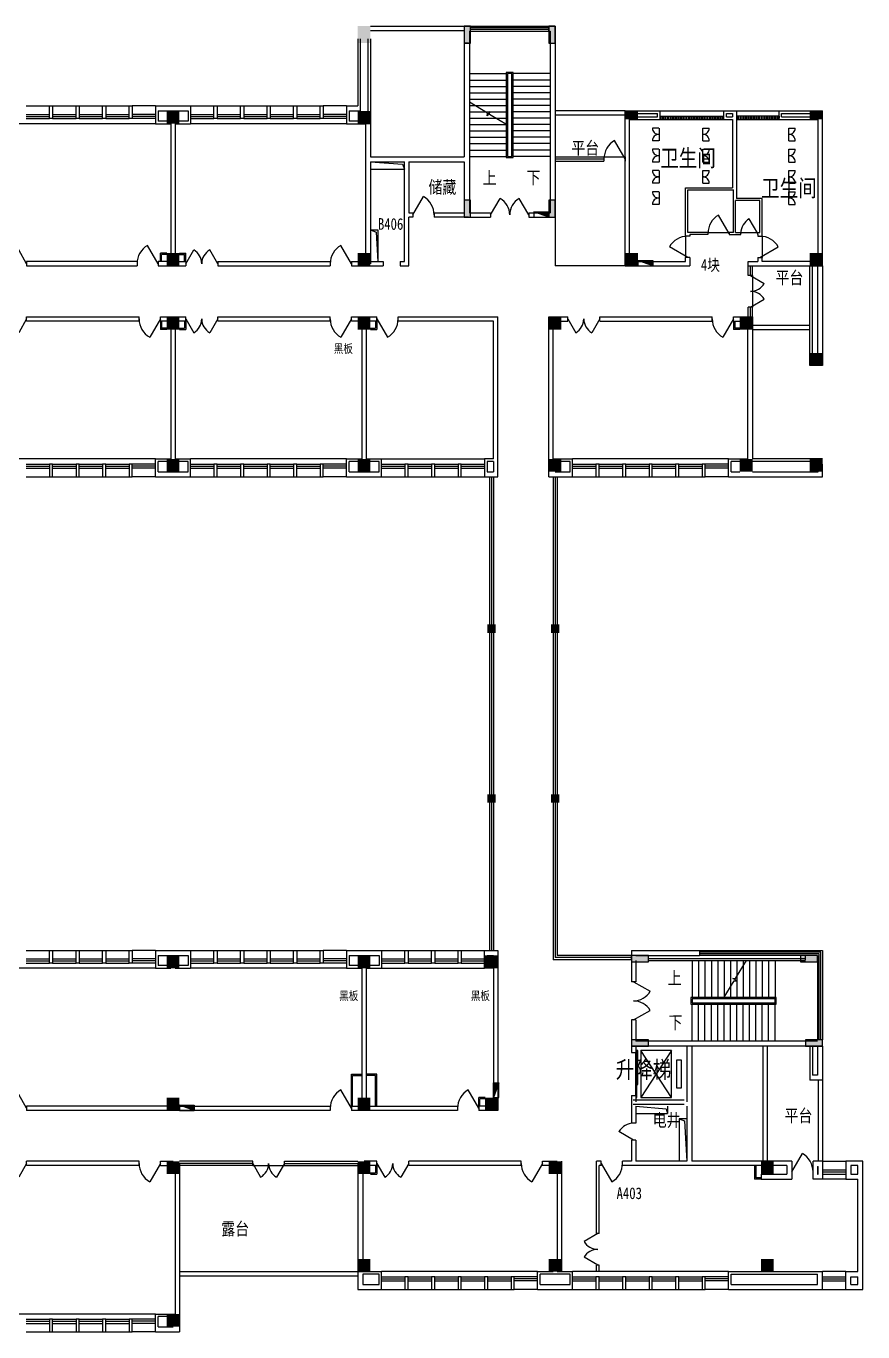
# Model space of a CAD drawing. Header units: millimetres. Extents: x -256770 to -120364, y -28508 to 286799.
# Drawn here: x -159789 to -120364, y 98736 to 160276 of the extents above; entities that cross this region are included whole.
import ezdxf

# ---------------------------------------------------------------- set-up
doc = ezdxf.new("R2010")
doc.units = ezdxf.units.MM
doc.linetypes.add('DASH', pattern=[0.35, 0.25, -0.1])
for name, color, linetype in [('-XF', 9, '-X'), ('-XFZ', 9, 'Continuous'), ('COLUMN', 7, 'Continuous'), ('JMD', 7, 'Continuous'), ('PUB_TEXT', 7, 'Continuous'), ('STAIR', 36, 'Continuous'), ('TEXT', 7, 'Continuous'), ('WALL', 7, 'Continuous'), ('WINDOW', 16, 'Continuous'), ('室内定位网格', 2, 'Continuous')]:
    doc.layers.add(name, color=color, linetype=linetype)
doc.styles.add('H1', font='')
doc.styles.get("Standard").update_dxf_attribs({"font": 'arial.ttf'})
doc.styles.add('宋体1', font='', dxfattribs={"width": 0.8})
doc.styles.get('H1').set_extended_font_data('SimSun')
doc.styles.get('宋体1').set_extended_font_data('SimSun')
doc.linetypes.add('-X', pattern='A,2.15,-0.125,["X",Standard,S=0.1,R=0,X=-0.1,Y=-0.05],-0.1', length=2.375)

# ---------------------------------------------------------------- blocks, each defined once
blk = doc.blocks.new('_FZH')
blk.add_solid([(-0.5, -0.5), (0.5, -0.5), (-0.5, 0.5), (0.5, 0.5)])
blk = doc.blocks.new('XHS')
at = {"layer": '-XFZ'}
for p, q in [((0, 0), (0, 250)), ((700, 250), (0, 250)), ((0, 250), (700, 0)), ((700, 0), (0, 0)), ((700, 0), (700, 250))]:
    blk.add_line(p, q, dxfattribs=at)
blk.add_solid([(700, 0), (0, 250), (0, 0)], dxfattribs=at)
blk = doc.blocks.new('M_S1HWL')
blk.add_solid([(0.5, 0.5), (0.5, -0.5), (-0.5, 0.5), (-0.5, -0.5)])

msp = doc.modelspace()

# ---------------------------------------------------------------- hatches: boundary and pattern name
at = {"layer": 'COLUMN'}
for points in [[(-139144, 159476), (-138844, 159476), (-138844, 160276), (-139144, 160276)], [(-135164, 159476), (-134864, 159476), (-134864, 160276), (-135164, 160276)], [(-139144, 151276), (-138844, 151276), (-138844, 152076), (-139144, 152076)], [(-135164, 151276), (-134864, 151276), (-134864, 152076), (-135164, 152076)], [(-131264, 116476), (-131264, 116176), (-130464, 116176), (-130464, 116476)], [(-123304, 116476), (-123304, 116176), (-122504, 116176), (-122504, 116476)], [(-131264, 112496), (-131264, 112196), (-130464, 112196), (-130464, 112496)], [(-123064, 112496), (-123064, 112196), (-122264, 112196), (-122264, 112496)]]:
    msp.add_hatch(color=256, dxfattribs=at).paths.add_polyline_path(points)

# ---------------------------------------------------------------- linework, layer by layer
for p, q in [((-138844, 160276), (-135164, 160276)), ((-135164, 160196), (-138844, 160196)), ((-135164, 160116), (-138844, 160116)), ((-138844, 160036), (-135164, 160036)), ((-129979, 155471), (-130278, 155470)), ((-127899, 155471), (-127600, 155470)), ((-123849, 155471), (-123550, 155470)), ((-131564, 154016), (-132064, 154882)), ((-129979, 154871), (-130278, 154871)), ((-129979, 154471), (-130278, 154470)), ((-127899, 154871), (-127600, 154871)), ((-127899, 154471), (-127600, 154470)), ((-123849, 154871), (-123550, 154871)), ((-123849, 154471), (-123550, 154470)), ((-129979, 153871), (-130278, 153871)), ((-127899, 153871), (-127600, 153871)), ((-123849, 153871), (-123550, 153871)), ((-129979, 153471), (-130278, 153470)), ((-127899, 153471), (-127600, 153470)), ((-123849, 153471), (-123550, 153470)), ((-129979, 152871), (-130278, 152871)), ((-127899, 152871), (-127600, 152871)), ((-123849, 152871), (-123550, 152871)), ((-141564, 151376), (-141064, 152242)), ((-137904, 151376), (-137454, 152155)), ((-136104, 151376), (-136554, 152155)), ((-129979, 152471), (-130278, 152470)), ((-123849, 152471), (-123550, 152470)), ((-129979, 151871), (-130278, 151871)), ((-123849, 151871), (-123550, 151871)), ((-126664, 150506), (-127164, 151372)), ((-125314, 150506), (-125714, 151198)), ((-159764, 149076), (-160139, 149725)), ((-153564, 149076), (-154064, 149942)), ((-152264, 149076), (-151889, 149725)), ((-150764, 149076), (-151139, 149725)), ((-144464, 149076), (-144964, 149942)), ((-128614, 149376), (-129480, 149876)), ((-125214, 149376), (-124348, 149876)), ((-125664, 148526), (-125015, 148151)), ((-125664, 147026), (-125015, 147401)), ((-159764, 146476), (-160139, 145826)), ((-153464, 146476), (-153964, 145610)), ((-152264, 146476), (-151889, 145826)), ((-150764, 146476), (-151139, 145826)), ((-144464, 146476), (-144964, 145610)), ((-143264, 146476), (-142764, 145610)), ((-134264, 146476), (-133889, 145826)), ((-132764, 146476), (-133139, 145826)), ((-126464, 146476), (-126964, 145610)), ((-131164, 115236), (-130385, 114786)), ((-131164, 113436), (-130385, 113886)), ((-130973, 111992), (-131007, 111992)), ((-131007, 111992), (-131007, 110399)), ((-130973, 110399), (-130973, 111992)), ((-131009, 111373), (-131044, 111373)), ((-131044, 111373), (-131044, 109779)), ((-131009, 109779), (-131009, 111373)), ((-131007, 110399), (-130973, 110399)), ((-159764, 109276), (-160139, 109925)), ((-144464, 109276), (-144964, 110142)), ((-138464, 109276), (-138964, 110142)), ((-131044, 109779), (-131009, 109779)), ((-131164, 107776), (-131857, 108176)), ((-123714, 106276), (-123214, 107142)), ((-159764, 106676), (-160139, 106026)), ((-153464, 106676), (-153964, 105810)), ((-149114, 106676), (-148739, 106026)), ((-147614, 106676), (-147989, 106026)), ((-143264, 106676), (-142889, 106026)), ((-141764, 106676), (-142139, 106026)), ((-135464, 106676), (-135964, 105810)), ((-132689, 106676), (-132189, 105810)), ((-132849, 103376), (-133499, 103001)), ((-132849, 101876), (-133499, 102251))]:
    msp.add_line(p, q)
at = {"linetype": 'DASH'}
for p, q in [((-129914, 155876), (-129914, 156026)), ((-129914, 155981), (-126914, 155981)), ((-129914, 155921), (-126914, 155921)), ((-126914, 155876), (-126914, 156026)), ((-126314, 156026), (-126314, 155876)), ((-124314, 155981), (-126314, 155981)), ((-124314, 155921), (-126314, 155921)), ((-124314, 156026), (-124314, 155876))]:
    msp.add_line(p, q, dxfattribs=at)
for centre, radius, start, end in [((-129979, 155469), 299, 179.88501, 270.07634), ((-129979, 154872), 299, 89.92366, 180.11499), ((-127899, 155469), 299, 269.92366, 0.11499), ((-127899, 154872), 299, 359.88501, 90.07634), ((-123849, 155469), 299, 269.92366, 0.11499), ((-123849, 154872), 299, 359.88501, 90.07634), ((-131564, 154016), 1000, 120, 180), ((-129979, 154469), 299, 179.88501, 270.07634), ((-127899, 154469), 299, 269.92366, 0.11499), ((-123849, 154469), 299, 269.92366, 0.11499), ((-129979, 153872), 299, 89.92366, 180.11499), ((-127899, 153872), 299, 359.88501, 90.07634), ((-123849, 153872), 299, 359.88501, 90.07634), ((-129979, 153469), 299, 179.88501, 270.07634), ((-127899, 153469), 299, 269.92366, 0.11499), ((-123849, 153469), 299, 269.92366, 0.11499), ((-129979, 152872), 299, 89.92366, 180.11499), ((-127899, 152872), 299, 359.88501, 90.07634), ((-123849, 152872), 299, 359.88501, 90.07634), ((-141564, 151376), 1000, 0, 60), ((-137904, 151376), 900, 0, 60), ((-136104, 151376), 900, 120, 180), ((-129979, 152469), 299, 179.88501, 270.07634), ((-129979, 151872), 299, 89.92366, 180.11499), ((-123849, 152469), 299, 269.92366, 0.11499), ((-123849, 151872), 299, 359.88501, 90.07634), ((-126664, 150506), 1000, 120, 180), ((-125314, 150506), 800, 120, 180), ((-128614, 149376), 1000, 90, 150), ((-125214, 149376), 1000, 30, 90), ((-153564, 149076), 1000, 120, 180), ((-152264, 149076), 750, 0, 60), ((-150764, 149076), 750, 120, 180), ((-144464, 149076), 1000, 120, 180), ((-125664, 148526), 750, 270, 330), ((-125664, 147026), 750, 30, 90), ((-153464, 146476), 1000, 180, 240), ((-152264, 146476), 750, 300, 0), ((-150764, 146476), 750, 180, 240), ((-144464, 146476), 1000, 180, 240), ((-143264, 146476), 1000, 300, 0), ((-134264, 146476), 750, 300, 0), ((-132764, 146476), 750, 180, 240), ((-126464, 146476), 1000, 180, 240), ((-131164, 115236), 900, 270, 330), ((-131164, 113436), 900, 30, 90), ((-144464, 109276), 1000, 120, 180), ((-138464, 109276), 1000, 120, 180), ((-131164, 107776), 800, 90, 150), ((-123714, 106276), 1000, 0, 60), ((-153464, 106676), 1000, 180, 240), ((-149114, 106676), 750, 300, 0), ((-147614, 106676), 750, 180, 240), ((-143264, 106676), 750, 300, 0), ((-141764, 106676), 750, 180, 240), ((-135464, 106676), 1000, 180, 240), ((-132689, 106676), 1000, 300, 0), ((-132849, 103376), 750, 210, 270), ((-132849, 101876), 750, 90, 150)]:
    msp.add_arc(centre, radius, start, end)
at = {"layer": 'COLUMN'}
for points in [[(-139144, 159476), (-138844, 159476), (-138844, 160276), (-139144, 160276)], [(-135164, 159476), (-134864, 159476), (-134864, 160276), (-135164, 160276)], [(-139144, 151276), (-138844, 151276), (-138844, 152076), (-139144, 152076)], [(-135164, 151276), (-134864, 151276), (-134864, 152076), (-135164, 152076)], [(-131264, 116476), (-131264, 116176), (-130464, 116176), (-130464, 116476)], [(-123304, 116476), (-123304, 116176), (-122504, 116176), (-122504, 116476)], [(-131264, 112496), (-131264, 112196), (-130464, 112196), (-130464, 112496)], [(-123064, 112496), (-123064, 112196), (-122264, 112196), (-122264, 112496)]]:
    msp.add_lwpolyline(points, close=True, dxfattribs=at)
at = {"layer": 'JMD', "color": 1}
msp.add_line((-134864, 151276), (-134864, 148976), dxfattribs=at)
at = {"layer": 'STAIR'}
for p, q in [((-138904, 158036), (-137164, 158036)), ((-138904, 157736), (-137164, 157736)), ((-136844, 158096), (-137164, 158096)), ((-137164, 158096), (-137164, 154076)), ((-136904, 158036), (-137104, 158036)), ((-137104, 158036), (-137104, 154136)), ((-136904, 154136), (-136904, 158036)), ((-136844, 154076), (-136844, 158096)), ((-135104, 158036), (-136844, 158036)), ((-135104, 157736), (-136844, 157736)), ((-138904, 157436), (-137164, 157436)), ((-138904, 157136), (-137164, 157136)), ((-135104, 157436), (-136844, 157436)), ((-135104, 157136), (-136844, 157136)), ((-138904, 156836), (-137164, 156836)), ((-138055, 156177), (-138904, 156693)), ((-138904, 156536), (-137164, 156536)), ((-135104, 156836), (-136844, 156836)), ((-135104, 156536), (-136844, 156536)), ((-138904, 156236), (-137164, 156236)), ((-138904, 155936), (-137164, 155936)), ((-137942, 156249), (-138066, 156044)), ((-138066, 156044), (-138055, 156177)), ((-137953, 156115), (-137942, 156249)), ((-137104, 155600), (-137953, 156115)), ((-135104, 156236), (-136844, 156236)), ((-135104, 155936), (-136844, 155936)), ((-131564, 156276), (-134864, 156276)), ((-131564, 156076), (-134864, 156076)), ((-138904, 155636), (-137164, 155636)), ((-138904, 155336), (-137164, 155336)), ((-135104, 155636), (-136844, 155636)), ((-135104, 155336), (-136844, 155336)), ((-129964, 155471), (-129964, 154871)), ((-127914, 155471), (-127914, 154871)), ((-123864, 155471), (-123864, 154871)), ((-138904, 155036), (-137164, 155036)), ((-138904, 154736), (-137164, 154736)), ((-135104, 155036), (-136844, 155036)), ((-135104, 154736), (-136844, 154736)), ((-129964, 154471), (-129964, 153871)), ((-127914, 154471), (-127914, 153871)), ((-123864, 154471), (-123864, 153871)), ((-138904, 154436), (-137164, 154436)), ((-138904, 154136), (-137164, 154136)), ((-137164, 154076), (-136844, 154076)), ((-137104, 154136), (-136904, 154136)), ((-135104, 154436), (-136844, 154436)), ((-135104, 154136), (-136844, 154136)), ((-143564, 153526), (-141964, 153526)), ((-129964, 153471), (-129964, 152871)), ((-127914, 153471), (-127914, 152871)), ((-123864, 153471), (-123864, 152871)), ((-129964, 152471), (-129964, 151871)), ((-123864, 152471), (-123864, 151871)), ((-143564, 150676), (-143214, 150676)), ((-143214, 150676), (-143214, 149176)), ((-128714, 150376), (-128714, 149376)), ((-127664, 150556), (-126664, 150556)), ((-126114, 150556), (-125314, 150556)), ((-125114, 150376), (-125114, 149376)), ((-137964, 139036), (-137964, 116716)), ((-137864, 139036), (-137864, 116716)), ((-137764, 139036), (-137764, 116716)), ((-134964, 139036), (-134964, 116276)), ((-134864, 139036), (-134864, 116376)), ((-134764, 139036), (-134764, 116476)), ((-130464, 116336), (-123064, 116336)), ((-130464, 116236), (-123064, 116236)), ((-128404, 116236), (-128404, 114496)), ((-128104, 116236), (-128104, 114496)), ((-127804, 116236), (-127804, 114496)), ((-127504, 116236), (-127504, 114496)), ((-127204, 116236), (-127204, 114496)), ((-126904, 116236), (-126904, 114496)), ((-126604, 116236), (-126604, 114496)), ((-126362, 115387), (-125847, 116236)), ((-126304, 116236), (-126304, 114496)), ((-126004, 116236), (-126004, 114496)), ((-125704, 116236), (-125704, 114496)), ((-125404, 116236), (-125404, 114496)), ((-125104, 116236), (-125104, 114496)), ((-124804, 116236), (-124804, 114496)), ((-124504, 116236), (-124504, 114496)), ((-126940, 114436), (-126425, 115284)), ((-126291, 115273), (-126496, 115398)), ((-126496, 115398), (-126362, 115387)), ((-126425, 115284), (-126291, 115273)), ((-124444, 114496), (-128464, 114496)), ((-128464, 114496), (-128464, 114176)), ((-124444, 114176), (-124444, 114496)), ((-128464, 114176), (-124444, 114176)), ((-124504, 114436), (-128404, 114436)), ((-128404, 114436), (-128404, 114236)), ((-128404, 114236), (-124504, 114236)), ((-128404, 112436), (-128404, 114176)), ((-128104, 112436), (-128104, 114176)), ((-127804, 112436), (-127804, 114176)), ((-127504, 112436), (-127504, 114176)), ((-127204, 112436), (-127204, 114176)), ((-126904, 112436), (-126904, 114176)), ((-126604, 112436), (-126604, 114176)), ((-126304, 112436), (-126304, 114176)), ((-126004, 112436), (-126004, 114176)), ((-125704, 112436), (-125704, 114176)), ((-125404, 112436), (-125404, 114176)), ((-125104, 112436), (-125104, 114176)), ((-124804, 112436), (-124804, 114176)), ((-124504, 114236), (-124504, 114436)), ((-124504, 112436), (-124504, 114176)), ((-125064, 106776), (-125064, 112196)), ((-124864, 106776), (-124864, 112196)), ((-131064, 109876), (-131064, 111896)), ((-129384, 111996), (-130824, 111996)), ((-130824, 111996), (-130824, 109776)), ((-129384, 109776), (-130824, 111996)), ((-129384, 111996), (-130824, 109776)), ((-129384, 109776), (-129384, 111996)), ((-128904, 111541), (-129144, 111541)), ((-129144, 111541), (-129144, 110231)), ((-128904, 110231), (-128904, 111541)), ((-129144, 110231), (-128904, 110231)), ((-122464, 110596), (-122464, 106776)), ((-122264, 110596), (-122264, 106776)), ((-130824, 109776), (-129384, 109776)), ((-131064, 109026), (-129564, 109026)), ((-129564, 109376), (-129564, 109026)), ((-129014, 108776), (-129014, 106776)), ((-128664, 108776), (-129014, 108776))]:
    msp.add_line(p, q, dxfattribs=at)
at = {"layer": 'STAIR', "elevation": -1800}
for points in [[(-143564, 153876), (-142055, 153777), (-141964, 153526)], [(-143564, 150676), (-143302, 150565), (-143214, 149176)], [(-131064, 109376), (-129638, 109254), (-129564, 109026)], [(-129014, 108776), (-128762, 108675), (-128664, 106776)]]:
    msp.add_lwpolyline(points, dxfattribs=at)
at = {"layer": 'WALL'}
for p, q in [((-143564, 160276), (-139144, 160276)), ((-143564, 160076), (-139144, 160076)), ((-139144, 160276), (-139144, 154116)), ((-139144, 160276), (-138844, 160276)), ((-138904, 160036), (-138904, 151476)), ((-138904, 160036), (-138844, 160036)), ((-138844, 160036), (-138844, 160276)), ((-135164, 160276), (-134864, 160276)), ((-135164, 160036), (-135164, 160276)), ((-135164, 160036), (-135104, 160036)), ((-135104, 160036), (-135104, 151476)), ((-134864, 160276), (-134864, 151276)), ((-144164, 159676), (-144164, 156516)), ((-144044, 159676), (-144044, 156276)), ((-143684, 159676), (-143684, 156276)), ((-143564, 159676), (-143564, 156516)), ((-138944, 159476), (-139144, 159476)), ((-158689, 155916), (-158689, 156516)), ((-158689, 156516), (-158539, 156516)), ((-158539, 156516), (-158539, 155916)), ((-157439, 155916), (-157439, 156516)), ((-157439, 156516), (-157289, 156516)), ((-157289, 156516), (-157289, 155916)), ((-156189, 155916), (-156189, 156516)), ((-156189, 156516), (-156039, 156516)), ((-156039, 156516), (-156039, 155916)), ((-154939, 155916), (-154939, 156516)), ((-154939, 156516), (-154789, 156516)), ((-154789, 156516), (-154789, 155916)), ((-153689, 156516), (-153689, 155676)), ((-153689, 156516), (-152039, 156516)), ((-152039, 156516), (-152039, 155676)), ((-150939, 155916), (-150939, 156516)), ((-150939, 156516), (-150789, 156516)), ((-150789, 156516), (-150789, 155916)), ((-149689, 155916), (-149689, 156516)), ((-149689, 156516), (-149539, 156516)), ((-149539, 156516), (-149539, 155916)), ((-148439, 155916), (-148439, 156516)), ((-148439, 156516), (-148289, 156516)), ((-148289, 156516), (-148289, 155916)), ((-147189, 155916), (-147189, 156516)), ((-147189, 156516), (-147039, 156516)), ((-147039, 156516), (-147039, 155916)), ((-145939, 155916), (-145939, 156516)), ((-145939, 156516), (-145789, 156516)), ((-145789, 156516), (-145789, 155916)), ((-144689, 156516), (-144164, 156516)), ((-144689, 156516), (-144689, 155676)), ((-143564, 156516), (-143564, 154116)), ((-143564, 156516), (-143564, 155676)), ((-158539, 155916), (-158689, 155916)), ((-157289, 155916), (-157439, 155916)), ((-156039, 155916), (-156189, 155916)), ((-154789, 155916), (-154939, 155916)), ((-153569, 156276), (-153569, 155796)), ((-153569, 156276), (-152159, 156276)), ((-152159, 155796), (-153569, 155796)), ((-152159, 156276), (-152159, 155796)), ((-150789, 155916), (-150939, 155916)), ((-149539, 155916), (-149689, 155916)), ((-148289, 155916), (-148439, 155916)), ((-147039, 155916), (-147189, 155916)), ((-145789, 155916), (-145939, 155916)), ((-144569, 156276), (-144044, 156276)), ((-144569, 156276), (-144569, 155796)), ((-143864, 155796), (-144569, 155796)), ((-131564, 148976), (-131564, 156276)), ((-131564, 156276), (-122264, 156276)), ((-131364, 156156), (-130034, 156156)), ((-131364, 155996), (-131364, 156156)), ((-131364, 155996), (-130034, 155996)), ((-131364, 149176), (-131364, 155876)), ((-131364, 155876), (-126514, 155876)), ((-130034, 155996), (-130034, 156156)), ((-129914, 155876), (-129914, 156276)), ((-126914, 155876), (-126914, 156276)), ((-126794, 156156), (-126514, 156156)), ((-126794, 155996), (-126794, 156156)), ((-126794, 155996), (-126514, 155996)), ((-126514, 156156), (-126514, 155996)), ((-126514, 155876), (-126514, 152656)), ((-126314, 156276), (-126314, 152156)), ((-126314, 155876), (-122464, 155876)), ((-124314, 155876), (-124314, 156276)), ((-124194, 156156), (-122464, 156156)), ((-124194, 155996), (-124194, 156156)), ((-124194, 155996), (-122464, 155996)), ((-122464, 155996), (-122464, 156156)), ((-122464, 149176), (-122464, 155876)), ((-122264, 148976), (-122264, 156276)), ((-153689, 155676), (-152964, 155676)), ((-152964, 155676), (-152964, 149176)), ((-152764, 155676), (-152764, 149176)), ((-152764, 155676), (-152039, 155676)), ((-144689, 155676), (-143764, 155676)), ((-143804, 155676), (-143804, 149076)), ((-143564, 155676), (-143804, 155676)), ((-143564, 154116), (-141764, 154116)), ((-143564, 153876), (-141964, 153876)), ((-143564, 153876), (-143564, 149076)), ((-141964, 149176), (-141964, 153876)), ((-141764, 154116), (-139144, 154116)), ((-141764, 153876), (-141764, 151476)), ((-141764, 153876), (-139144, 153876)), ((-139144, 153876), (-139144, 151276)), ((-128714, 152656), (-126514, 152656)), ((-128714, 150376), (-128714, 152656)), ((-128614, 150556), (-128614, 152556)), ((-128614, 152556), (-126464, 152556)), ((-126464, 150556), (-126464, 152556)), ((-125214, 152056), (-126364, 152056)), ((-126364, 150556), (-126364, 152056)), ((-125114, 152156), (-126314, 152156)), ((-125214, 150556), (-125214, 152056)), ((-125114, 150376), (-125114, 152156)), ((-141764, 151476), (-141564, 151476)), ((-141564, 151476), (-141564, 151276)), ((-140564, 151476), (-139144, 151476)), ((-140564, 151476), (-140564, 151276)), ((-138904, 151476), (-137904, 151476)), ((-137904, 151476), (-137904, 151276)), ((-136104, 151476), (-135104, 151476)), ((-136104, 151476), (-136104, 151276)), ((-141764, 148976), (-141764, 151276)), ((-141564, 151276), (-141764, 151276)), ((-139144, 151276), (-140564, 151276)), ((-138944, 151276), (-139144, 151276)), ((-139144, 151276), (-137904, 151276)), ((-136104, 151276), (-134864, 151276)), ((-128514, 150376), (-128714, 150376)), ((-127664, 150556), (-128614, 150556)), ((-128514, 150456), (-128514, 150376)), ((-127664, 150456), (-128514, 150456)), ((-127664, 150556), (-127664, 150456)), ((-126464, 150556), (-126664, 150556)), ((-126664, 150556), (-126664, 150456)), ((-126664, 150456), (-126114, 150456)), ((-126364, 150556), (-126114, 150556)), ((-126114, 150456), (-126114, 150556)), ((-125314, 150556), (-125214, 150556)), ((-125314, 150456), (-125314, 150556)), ((-125314, 150456), (-125314, 150376)), ((-125314, 150376), (-125114, 150376)), ((-153464, 149176), (-153464, 149576)), ((-153164, 149576), (-153464, 149576)), ((-152564, 149576), (-152264, 149576)), ((-152264, 149176), (-152264, 149576)), ((-154564, 149176), (-159764, 149176)), ((-159764, 149176), (-159764, 148976)), ((-159764, 148976), (-154564, 148976)), ((-154564, 149176), (-154564, 148976)), ((-152964, 149176), (-153564, 149176)), ((-153564, 149176), (-153564, 148976)), ((-153564, 148976), (-152264, 148976)), ((-153164, 149516), (-153404, 149516)), ((-153404, 149176), (-153404, 149516)), ((-152764, 149176), (-152264, 149176)), ((-152564, 149516), (-152324, 149516)), ((-152324, 149176), (-152324, 149516)), ((-152264, 149176), (-152264, 148976)), ((-150764, 149176), (-145464, 149176)), ((-150764, 149176), (-150764, 148976)), ((-150764, 148976), (-145464, 148976)), ((-145464, 149176), (-145464, 148976)), ((-144464, 149176), (-143804, 149176)), ((-144464, 149176), (-144464, 148976)), ((-144464, 148976), (-142964, 148976)), ((-143564, 149176), (-142964, 149176)), ((-142964, 149176), (-142964, 148976)), ((-142164, 149176), (-141964, 149176)), ((-142164, 149176), (-142164, 148976)), ((-142164, 148976), (-141764, 148976)), ((-131564, 148976), (-128514, 148976)), ((-131364, 149176), (-128714, 149176)), ((-128714, 149176), (-128714, 149376)), ((-128514, 149376), (-128714, 149376)), ((-128514, 149376), (-128514, 148976)), ((-125764, 148976), (-125764, 149176)), ((-125764, 149176), (-125314, 149176)), ((-125764, 148976), (-125314, 148976)), ((-125314, 149376), (-125314, 149176)), ((-125314, 149376), (-125114, 149376)), ((-125314, 148976), (-122264, 148976)), ((-125114, 149176), (-125114, 149376)), ((-122464, 149176), (-125114, 149176)), ((-122864, 144276), (-122864, 148976)), ((-122744, 144476), (-122744, 148976)), ((-122504, 148976), (-122504, 144476)), ((-122464, 148976), (-122264, 148976)), ((-122264, 148976), (-122264, 144276)), ((-159764, 146576), (-154464, 146576)), ((-159764, 146376), (-159764, 146576)), ((-154464, 146376), (-154464, 146576)), ((-153464, 146576), (-152264, 146576)), ((-153464, 146376), (-153464, 146576)), ((-152264, 146376), (-152264, 146576)), ((-150764, 146576), (-145464, 146576)), ((-150764, 146376), (-150764, 146576)), ((-145464, 146376), (-145464, 146576)), ((-144464, 146576), (-143264, 146576)), ((-144464, 146376), (-144464, 146576)), ((-143264, 146376), (-143264, 146576)), ((-142264, 146576), (-137564, 146576)), ((-142264, 146376), (-142264, 146576)), ((-137564, 139036), (-137564, 146576)), ((-135164, 139036), (-135164, 146576)), ((-135164, 146576), (-134264, 146576)), ((-134264, 146376), (-134264, 146576)), ((-132764, 146576), (-127464, 146576)), ((-132764, 146376), (-132764, 146576)), ((-127464, 146376), (-127464, 146576)), ((-126464, 146576), (-125564, 146576)), ((-126464, 146376), (-126464, 146576)), ((-125564, 146576), (-125564, 139876)), ((-154464, 146376), (-159764, 146376)), ((-152264, 146376), (-153464, 146376)), ((-153464, 146376), (-153464, 145976)), ((-153164, 145976), (-153464, 145976)), ((-153404, 146376), (-153404, 146036)), ((-153164, 146036), (-153404, 146036)), ((-152964, 145976), (-152964, 139876)), ((-152764, 145976), (-152764, 139876)), ((-152564, 146036), (-152324, 146036)), ((-152564, 145976), (-152264, 145976)), ((-152324, 146376), (-152324, 146036)), ((-152264, 146376), (-152264, 145976)), ((-145464, 146376), (-150764, 146376)), ((-143264, 146376), (-144464, 146376)), ((-143964, 145976), (-143964, 139876)), ((-143764, 145976), (-143764, 139876)), ((-143564, 146036), (-143324, 146036)), ((-143564, 145976), (-143264, 145976)), ((-143324, 146376), (-143324, 146036)), ((-143264, 146376), (-143264, 145976)), ((-137764, 146376), (-142264, 146376)), ((-137764, 139876), (-137764, 146376)), ((-134964, 139376), (-134964, 146376)), ((-134964, 146376), (-134264, 146376)), ((-132764, 146376), (-127464, 146376)), ((-126464, 146376), (-125804, 146376)), ((-126464, 146376), (-126464, 145976)), ((-126164, 145976), (-126464, 145976)), ((-126404, 146376), (-126404, 146036)), ((-126164, 146036), (-126404, 146036)), ((-125804, 146376), (-125804, 139876)), ((-122264, 144276), (-122864, 144276)), ((-122504, 144476), (-122664, 144476)), ((-153689, 139036), (-153689, 139876)), ((-153689, 139876), (-152964, 139876)), ((-153569, 139276), (-153569, 139756)), ((-152159, 139756), (-153569, 139756)), ((-152764, 139876), (-152039, 139876)), ((-152159, 139276), (-152159, 139756)), ((-152039, 139036), (-152039, 139876)), ((-144689, 139036), (-144689, 139876)), ((-144689, 139876), (-143964, 139876)), ((-144569, 139276), (-144569, 139756)), ((-143159, 139756), (-144569, 139756)), ((-143764, 139876), (-143039, 139876)), ((-143159, 139276), (-143159, 139756)), ((-143039, 139036), (-143039, 139876)), ((-137764, 139876), (-138189, 139876)), ((-138189, 139876), (-138189, 139036)), ((-137764, 139756), (-138069, 139756)), ((-138069, 139756), (-138069, 139276)), ((-137764, 139756), (-137764, 139276)), ((-134924, 139876), (-134039, 139876)), ((-134159, 139756), (-134864, 139756)), ((-134159, 139276), (-134159, 139756)), ((-134039, 139036), (-134039, 139876)), ((-126689, 139876), (-125804, 139876)), ((-126689, 139036), (-126689, 139876)), ((-122464, 139756), (-126569, 139756)), ((-126569, 139276), (-126569, 139756)), ((-122264, 139876), (-125564, 139876)), ((-158689, 139636), (-158689, 139036)), ((-158539, 139636), (-158689, 139636)), ((-158539, 139036), (-158539, 139636)), ((-157439, 139636), (-157439, 139036)), ((-157289, 139636), (-157439, 139636)), ((-157289, 139036), (-157289, 139636)), ((-156189, 139636), (-156189, 139036)), ((-156039, 139636), (-156189, 139636)), ((-156039, 139036), (-156039, 139636)), ((-154939, 139636), (-154939, 139036)), ((-154789, 139636), (-154939, 139636)), ((-154789, 139036), (-154789, 139636)), ((-153569, 139276), (-152159, 139276)), ((-150939, 139636), (-150939, 139036)), ((-150789, 139636), (-150939, 139636)), ((-150789, 139036), (-150789, 139636)), ((-149689, 139636), (-149689, 139036)), ((-149539, 139636), (-149689, 139636)), ((-149539, 139036), (-149539, 139636)), ((-148439, 139636), (-148439, 139036)), ((-148289, 139636), (-148439, 139636)), ((-148289, 139036), (-148289, 139636)), ((-147189, 139636), (-147189, 139036)), ((-147039, 139636), (-147189, 139636)), ((-147039, 139036), (-147039, 139636)), ((-145939, 139636), (-145939, 139036)), ((-145789, 139636), (-145939, 139636)), ((-145789, 139036), (-145789, 139636)), ((-144569, 139276), (-143159, 139276)), ((-141939, 139636), (-141939, 139036)), ((-141789, 139636), (-141939, 139636)), ((-141789, 139036), (-141789, 139636)), ((-140689, 139636), (-140689, 139036)), ((-140539, 139636), (-140689, 139636)), ((-140539, 139036), (-140539, 139636)), ((-139439, 139636), (-139439, 139036)), ((-139289, 139636), (-139439, 139636)), ((-139289, 139036), (-139289, 139636)), ((-138069, 139276), (-137764, 139276)), ((-134864, 139276), (-134159, 139276)), ((-132939, 139636), (-132939, 139036)), ((-132789, 139636), (-132939, 139636)), ((-132789, 139036), (-132789, 139636)), ((-131689, 139636), (-131689, 139036)), ((-131539, 139636), (-131689, 139636)), ((-131539, 139036), (-131539, 139636)), ((-130439, 139636), (-130439, 139036)), ((-130289, 139636), (-130439, 139636)), ((-130289, 139036), (-130289, 139636)), ((-129189, 139636), (-129189, 139036)), ((-129039, 139636), (-129189, 139636)), ((-129039, 139036), (-129039, 139636)), ((-127939, 139636), (-127939, 139036)), ((-127789, 139636), (-127939, 139636)), ((-127789, 139036), (-127789, 139636)), ((-126569, 139276), (-126164, 139276)), ((-125564, 139276), (-122464, 139276)), ((-122464, 139276), (-122464, 139436)), ((-122264, 139036), (-122264, 139636)), ((-158689, 139036), (-158539, 139036)), ((-157439, 139036), (-157289, 139036)), ((-156189, 139036), (-156039, 139036)), ((-154939, 139036), (-154789, 139036)), ((-153689, 139036), (-152039, 139036)), ((-150939, 139036), (-150789, 139036)), ((-149689, 139036), (-149539, 139036)), ((-148439, 139036), (-148289, 139036)), ((-147189, 139036), (-147039, 139036)), ((-145939, 139036), (-145789, 139036)), ((-144689, 139036), (-143039, 139036)), ((-141939, 139036), (-141789, 139036)), ((-140689, 139036), (-140539, 139036)), ((-139439, 139036), (-139289, 139036)), ((-138189, 139036), (-137564, 139036)), ((-135164, 139036), (-134039, 139036)), ((-132939, 139036), (-132789, 139036)), ((-131689, 139036), (-131539, 139036)), ((-130439, 139036), (-130289, 139036)), ((-129189, 139036), (-129039, 139036)), ((-127939, 139036), (-127789, 139036)), ((-126689, 139036), (-125564, 139036)), ((-125564, 139036), (-122264, 139036)), ((-158689, 116116), (-158689, 116716)), ((-158689, 116716), (-158539, 116716)), ((-158539, 116716), (-158539, 116116)), ((-157439, 116116), (-157439, 116716)), ((-157439, 116716), (-157289, 116716)), ((-157289, 116716), (-157289, 116116)), ((-156189, 116116), (-156189, 116716)), ((-156189, 116716), (-156039, 116716)), ((-156039, 116716), (-156039, 116116)), ((-154939, 116116), (-154939, 116716)), ((-154939, 116716), (-154789, 116716)), ((-154789, 116716), (-154789, 116116)), ((-153689, 116716), (-153689, 115876)), ((-153689, 116716), (-152039, 116716)), ((-153569, 116476), (-153569, 115996)), ((-153569, 116476), (-152159, 116476)), ((-152159, 116476), (-152159, 115996)), ((-152039, 116716), (-152039, 115876)), ((-150939, 116116), (-150939, 116716)), ((-150939, 116716), (-150789, 116716)), ((-150789, 116716), (-150789, 116116)), ((-149689, 116116), (-149689, 116716)), ((-149689, 116716), (-149539, 116716)), ((-149539, 116716), (-149539, 116116)), ((-148439, 116116), (-148439, 116716)), ((-148439, 116716), (-148289, 116716)), ((-148289, 116716), (-148289, 116116)), ((-147189, 116116), (-147189, 116716)), ((-147189, 116716), (-147039, 116716)), ((-147039, 116716), (-147039, 116116)), ((-145939, 116116), (-145939, 116716)), ((-145939, 116716), (-145789, 116716)), ((-145789, 116716), (-145789, 116116)), ((-144689, 116716), (-144689, 115876)), ((-144689, 116716), (-143039, 116716)), ((-144569, 116476), (-144569, 115996)), ((-144569, 116476), (-143159, 116476)), ((-143159, 116476), (-143159, 115996)), ((-143039, 116716), (-143039, 115876)), ((-141939, 116116), (-141939, 116716)), ((-141939, 116716), (-141789, 116716)), ((-141789, 116716), (-141789, 116116)), ((-140689, 116116), (-140689, 116716)), ((-140689, 116716), (-140539, 116716)), ((-140539, 116716), (-140539, 116116)), ((-139439, 116116), (-139439, 116716)), ((-139439, 116716), (-139289, 116716)), ((-139289, 116716), (-139289, 116116)), ((-138189, 116716), (-137564, 116716)), ((-138189, 115876), (-138189, 116716)), ((-138069, 116476), (-137764, 116476)), ((-138069, 115996), (-138069, 116476)), ((-137764, 115996), (-137764, 116476)), ((-137564, 116716), (-137564, 109176)), ((-131264, 116716), (-131264, 115236)), ((-131264, 116716), (-128064, 116716)), ((-131264, 116276), (-131264, 116476)), ((-131064, 116476), (-128064, 116476)), ((-128064, 116716), (-128064, 116476)), ((-123064, 116276), (-123064, 116476)), ((-158539, 116116), (-158689, 116116)), ((-157289, 116116), (-157439, 116116)), ((-156039, 116116), (-156189, 116116)), ((-154789, 116116), (-154939, 116116)), ((-153689, 115876), (-152964, 115876)), ((-152159, 115996), (-153569, 115996)), ((-152764, 115876), (-152039, 115876)), ((-150789, 116116), (-150939, 116116)), ((-149539, 116116), (-149689, 116116)), ((-148289, 116116), (-148439, 116116)), ((-147039, 116116), (-147189, 116116)), ((-145789, 116116), (-145939, 116116)), ((-144689, 115876), (-143964, 115876)), ((-143159, 115996), (-144569, 115996)), ((-143964, 115876), (-143964, 109376)), ((-143764, 115876), (-143764, 109376)), ((-143764, 115876), (-143039, 115876)), ((-141789, 116116), (-141939, 116116)), ((-140539, 116116), (-140689, 116116)), ((-139289, 116116), (-139439, 116116)), ((-137764, 115876), (-138189, 115876)), ((-137764, 115996), (-138069, 115996)), ((-137764, 115876), (-137764, 109276)), ((-131064, 116236), (-131064, 115236)), ((-131064, 115236), (-131264, 115236)), ((-131264, 113436), (-131264, 112196)), ((-131064, 113436), (-131264, 113436)), ((-131064, 113436), (-131064, 112436)), ((-131264, 112196), (-131264, 111896)), ((-122264, 112196), (-131264, 112196)), ((-122504, 112436), (-131064, 112436)), ((-131064, 112196), (-131064, 111896)), ((-128664, 112196), (-128664, 109576)), ((-128424, 112196), (-128424, 106776)), ((-122864, 112196), (-122864, 110596)), ((-122744, 112196), (-122744, 110836)), ((-122504, 112196), (-122504, 110836)), ((-122264, 112196), (-122264, 110596)), ((-131264, 111896), (-131064, 111896)), ((-144464, 109376), (-144464, 110876)), ((-144464, 110876), (-143964, 110876)), ((-144404, 110816), (-143964, 110816)), ((-144404, 109376), (-144404, 110816)), ((-143264, 110876), (-143764, 110876)), ((-143324, 110816), (-143764, 110816)), ((-143324, 109376), (-143324, 110816)), ((-143264, 109376), (-143264, 110876)), ((-122504, 110836), (-122744, 110836)), ((-122264, 110596), (-122864, 110596)), ((-138464, 109376), (-138464, 109776)), ((-138164, 109776), (-138464, 109776)), ((-138164, 109716), (-138404, 109716)), ((-138404, 109376), (-138404, 109716)), ((-131264, 109876), (-131264, 108576)), ((-131264, 109876), (-131064, 109876)), ((-131192, 109675), (-128792, 109675)), ((-131064, 109876), (-131064, 109576)), ((-152964, 109376), (-159764, 109376)), ((-159764, 109376), (-159764, 109176)), ((-145464, 109176), (-159764, 109176)), ((-152764, 109376), (-145464, 109376)), ((-145464, 109376), (-145464, 109176)), ((-144464, 109376), (-144464, 109176)), ((-144464, 109376), (-139464, 109376)), ((-139464, 109176), (-144464, 109176)), ((-139464, 109376), (-139464, 109176)), ((-137564, 109376), (-138464, 109376)), ((-138464, 109376), (-138464, 109176)), ((-137564, 109176), (-138464, 109176)), ((-131192, 109475), (-128792, 109475)), ((-131064, 109376), (-131064, 108576)), ((-128664, 109376), (-128664, 106776)), ((-131064, 108576), (-131264, 108576)), ((-131264, 107776), (-131264, 106776)), ((-131064, 107776), (-131264, 107776)), ((-131064, 107776), (-131064, 106776)), ((-159764, 106576), (-159764, 106776)), ((-154464, 106776), (-159764, 106776)), ((-154464, 106576), (-159764, 106576)), ((-154464, 106576), (-154464, 106776)), ((-153464, 106576), (-153464, 106776)), ((-153464, 106776), (-152864, 106776)), ((-153464, 106576), (-152564, 106576)), ((-152764, 106676), (-152764, 99576)), ((-152564, 106676), (-152564, 98736)), ((-144164, 106676), (-144164, 100736)), ((-143924, 106576), (-143924, 101576)), ((-143264, 106776), (-143864, 106776)), ((-143264, 106576), (-143814, 106576)), ((-143324, 106576), (-143324, 106236)), ((-143264, 106576), (-143264, 106776)), ((-143264, 106576), (-143264, 106176)), ((-141764, 106576), (-141764, 106776)), ((-136464, 106776), (-141764, 106776)), ((-136464, 106576), (-141764, 106576)), ((-136464, 106576), (-136464, 106776)), ((-135464, 106576), (-135464, 106776)), ((-135464, 106776), (-134764, 106776)), ((-134764, 106576), (-135464, 106576)), ((-134764, 106576), (-134764, 101576)), ((-134564, 106776), (-134564, 101576)), ((-132689, 106776), (-132909, 106776)), ((-132909, 103376), (-132909, 106776)), ((-132689, 106576), (-132789, 106576)), ((-132789, 103376), (-132789, 106576)), ((-132689, 106576), (-132689, 106776)), ((-131264, 106776), (-131689, 106776)), ((-131689, 106576), (-131689, 106776)), ((-123954, 106576), (-131689, 106576)), ((-128664, 106776), (-131064, 106776)), ((-123714, 106776), (-128424, 106776)), ((-125464, 106576), (-125464, 105936)), ((-125404, 106576), (-125404, 105996)), ((-123954, 106576), (-123954, 106176)), ((-123714, 106776), (-123714, 105936)), ((-122264, 106776), (-122714, 106776)), ((-122714, 105936), (-122714, 106776)), ((-122504, 106536), (-122474, 106536)), ((-122504, 106536), (-122504, 106176)), ((-122474, 106176), (-122474, 106536)), ((-122264, 106776), (-122264, 105936)), ((-120364, 106776), (-121164, 106776)), ((-121164, 106776), (-121164, 105936)), ((-120604, 106576), (-120924, 106576)), ((-120924, 106576), (-120924, 106176)), ((-120604, 106176), (-120604, 106576)), ((-120364, 100736), (-120364, 106776)), ((-143564, 106236), (-143324, 106236)), ((-143564, 106176), (-143264, 106176)), ((-125164, 105936), (-125464, 105936)), ((-125164, 105996), (-125404, 105996)), ((-125164, 106176), (-125164, 105936)), ((-125164, 106176), (-123954, 106176)), ((-125164, 105936), (-123714, 105936)), ((-122264, 105936), (-122714, 105936)), ((-122504, 106176), (-122474, 106176)), ((-121164, 105936), (-120604, 105936)), ((-120924, 106176), (-120604, 106176)), ((-120604, 101576), (-120604, 105936)), ((-132789, 103376), (-132909, 103376)), ((-143964, 101576), (-143039, 101576)), ((-143039, 100736), (-143039, 101576)), ((-135689, 100736), (-135689, 101576)), ((-135689, 101576), (-134964, 101576)), ((-134764, 101576), (-134039, 101576)), ((-134039, 100736), (-134039, 101576)), ((-132909, 101576), (-132909, 101876)), ((-132789, 101876), (-132909, 101876)), ((-132789, 101576), (-132789, 101876)), ((-126689, 101576), (-122264, 101576)), ((-126689, 100736), (-126689, 101576)), ((-122264, 100736), (-122264, 101576)), ((-121164, 100736), (-121164, 101576)), ((-121164, 101576), (-120604, 101576)), ((-143924, 101456), (-143924, 100976)), ((-143159, 101456), (-143924, 101456)), ((-143924, 100976), (-143159, 100976)), ((-143159, 100976), (-143159, 101456)), ((-141939, 101336), (-141939, 100736)), ((-141789, 101336), (-141939, 101336)), ((-141789, 100736), (-141789, 101336)), ((-140689, 101336), (-140689, 100736)), ((-140539, 101336), (-140689, 101336)), ((-140539, 100736), (-140539, 101336)), ((-139439, 101336), (-139439, 100736)), ((-139289, 101336), (-139439, 101336)), ((-139289, 100736), (-139289, 101336)), ((-138189, 101336), (-138189, 100736)), ((-138039, 101336), (-138189, 101336)), ((-138039, 100736), (-138039, 101336)), ((-136939, 101336), (-136939, 100736)), ((-136789, 101336), (-136939, 101336)), ((-136789, 100736), (-136789, 101336)), ((-135569, 100976), (-135569, 101456)), ((-134159, 101456), (-135569, 101456)), ((-135569, 100976), (-134159, 100976)), ((-134159, 100976), (-134159, 101456)), ((-132939, 101336), (-132939, 100736)), ((-132789, 101336), (-132939, 101336)), ((-132789, 100736), (-132789, 101336)), ((-131689, 101336), (-131689, 100736)), ((-131539, 101336), (-131689, 101336)), ((-131539, 100736), (-131539, 101336)), ((-130439, 101336), (-130439, 100736)), ((-130289, 101336), (-130439, 101336)), ((-130289, 100736), (-130289, 101336)), ((-129189, 101336), (-129189, 100736)), ((-129039, 101336), (-129189, 101336)), ((-129039, 100736), (-129039, 101336)), ((-127939, 101336), (-127939, 100736)), ((-127789, 101336), (-127939, 101336)), ((-127789, 100736), (-127789, 101336)), ((-126569, 101456), (-122504, 101456)), ((-126569, 100976), (-126569, 101456)), ((-126569, 100976), (-122504, 100976)), ((-122504, 100976), (-122504, 101456)), ((-120924, 100976), (-120924, 101336)), ((-120924, 101336), (-120604, 101336)), ((-120924, 100976), (-120604, 100976)), ((-120604, 100976), (-120604, 101336)), ((-144164, 100736), (-143039, 100736)), ((-141939, 100736), (-141789, 100736)), ((-140689, 100736), (-140539, 100736)), ((-139439, 100736), (-139289, 100736)), ((-138189, 100736), (-138039, 100736)), ((-136939, 100736), (-136789, 100736)), ((-135689, 100736), (-134039, 100736)), ((-132939, 100736), (-132789, 100736)), ((-131689, 100736), (-131539, 100736)), ((-130439, 100736), (-130289, 100736)), ((-129189, 100736), (-129039, 100736)), ((-127939, 100736), (-127789, 100736)), ((-126689, 100736), (-122264, 100736)), ((-121164, 100736), (-120364, 100736)), ((-158689, 99336), (-158689, 98736)), ((-158539, 99336), (-158689, 99336)), ((-158539, 98736), (-158539, 99336)), ((-157439, 99336), (-157439, 98736)), ((-157289, 99336), (-157439, 99336)), ((-157289, 98736), (-157289, 99336)), ((-156189, 99336), (-156189, 98736)), ((-156039, 99336), (-156189, 99336)), ((-156039, 98736), (-156039, 99336)), ((-154939, 99336), (-154939, 98736)), ((-154789, 99336), (-154939, 99336)), ((-154789, 98736), (-154789, 99336)), ((-153689, 98736), (-153689, 99576)), ((-153689, 99576), (-152764, 99576)), ((-153569, 98976), (-153569, 99456)), ((-152864, 99456), (-153569, 99456)), ((-158689, 98736), (-158539, 98736)), ((-157439, 98736), (-157289, 98736)), ((-156189, 98736), (-156039, 98736)), ((-154939, 98736), (-154789, 98736)), ((-153689, 98736), (-152564, 98736)), ((-153569, 98976), (-152864, 98976))]:
    msp.add_line(p, q, dxfattribs=at)
at = {"layer": 'WINDOW'}
for p, q in [((-159789, 156516), (-158689, 156516)), ((-158539, 156516), (-157439, 156516)), ((-157289, 156516), (-156189, 156516)), ((-156039, 156516), (-154939, 156516)), ((-153689, 156516), (-154789, 156516)), ((-152039, 156516), (-150939, 156516)), ((-150789, 156516), (-149689, 156516)), ((-149539, 156516), (-148439, 156516)), ((-148289, 156516), (-147189, 156516)), ((-147039, 156516), (-145939, 156516)), ((-144689, 156516), (-145789, 156516)), ((-159789, 156116), (-158689, 156116)), ((-159789, 156016), (-158689, 156016)), ((-159789, 155916), (-158689, 155916)), ((-158539, 156116), (-157439, 156116)), ((-158539, 156016), (-157439, 156016)), ((-158539, 155916), (-157439, 155916)), ((-157289, 156116), (-156189, 156116)), ((-157289, 156016), (-156189, 156016)), ((-157289, 155916), (-156189, 155916)), ((-156039, 156116), (-154939, 156116)), ((-156039, 156016), (-154939, 156016)), ((-156039, 155916), (-154939, 155916)), ((-153689, 156116), (-154789, 156116)), ((-153689, 156016), (-154789, 156016)), ((-153689, 155916), (-154789, 155916)), ((-152039, 156116), (-150939, 156116)), ((-152039, 156016), (-150939, 156016)), ((-152039, 155916), (-150939, 155916)), ((-150789, 156116), (-149689, 156116)), ((-150789, 156016), (-149689, 156016)), ((-150789, 155916), (-149689, 155916)), ((-149539, 156116), (-148439, 156116)), ((-149539, 156016), (-148439, 156016)), ((-149539, 155916), (-148439, 155916)), ((-148289, 156116), (-147189, 156116)), ((-148289, 156016), (-147189, 156016)), ((-148289, 155916), (-147189, 155916)), ((-147039, 156116), (-145939, 156116)), ((-147039, 156016), (-145939, 156016)), ((-147039, 155916), (-145939, 155916)), ((-144689, 156116), (-145789, 156116)), ((-144689, 156016), (-145789, 156016)), ((-144689, 155916), (-145789, 155916)), ((-129914, 156026), (-126914, 156026)), ((-124314, 156026), (-126314, 156026)), ((-153689, 155676), (-161039, 155676)), ((-144689, 155676), (-152039, 155676)), ((-134864, 154116), (-131564, 154116)), ((-134864, 154016), (-132564, 154016)), ((-134864, 153916), (-132564, 153916)), ((-132564, 154116), (-132564, 153916)), ((-131564, 154116), (-131564, 153916)), ((-131564, 154016), (-131564, 154016)), ((-131564, 153916), (-131564, 153916)), ((-125764, 148526), (-125764, 148976)), ((-125664, 148526), (-125664, 148976)), ((-125564, 148526), (-125564, 148976)), ((-125564, 148526), (-125764, 148526)), ((-125564, 148526), (-125564, 147026)), ((-125764, 146576), (-125764, 147026)), ((-125564, 147026), (-125764, 147026)), ((-125664, 146576), (-125664, 147026)), ((-125564, 146576), (-125564, 147026)), ((-125564, 146176), (-122864, 146176)), ((-125564, 145976), (-122864, 145976)), ((-153689, 139876), (-161039, 139876)), ((-144689, 139876), (-152039, 139876)), ((-143039, 139876), (-138189, 139876)), ((-126689, 139876), (-134039, 139876)), ((-159789, 139636), (-158689, 139636)), ((-159789, 139536), (-158689, 139536)), ((-159789, 139436), (-158689, 139436)), ((-158539, 139636), (-157439, 139636)), ((-158539, 139536), (-157439, 139536)), ((-158539, 139436), (-157439, 139436)), ((-157289, 139636), (-156189, 139636)), ((-157289, 139536), (-156189, 139536)), ((-157289, 139436), (-156189, 139436)), ((-156039, 139636), (-154939, 139636)), ((-156039, 139536), (-154939, 139536)), ((-156039, 139436), (-154939, 139436)), ((-153689, 139636), (-154789, 139636)), ((-153689, 139536), (-154789, 139536)), ((-153689, 139436), (-154789, 139436)), ((-152039, 139636), (-150939, 139636)), ((-152039, 139536), (-150939, 139536)), ((-152039, 139436), (-150939, 139436)), ((-150789, 139636), (-149689, 139636)), ((-150789, 139536), (-149689, 139536)), ((-150789, 139436), (-149689, 139436)), ((-149539, 139636), (-148439, 139636)), ((-149539, 139536), (-148439, 139536)), ((-149539, 139436), (-148439, 139436)), ((-148289, 139636), (-147189, 139636)), ((-148289, 139536), (-147189, 139536)), ((-148289, 139436), (-147189, 139436)), ((-147039, 139636), (-145939, 139636)), ((-147039, 139536), (-145939, 139536)), ((-147039, 139436), (-145939, 139436)), ((-144689, 139636), (-145789, 139636)), ((-144689, 139536), (-145789, 139536)), ((-144689, 139436), (-145789, 139436)), ((-143039, 139636), (-141939, 139636)), ((-143039, 139536), (-141939, 139536)), ((-143039, 139436), (-141939, 139436)), ((-141789, 139636), (-140689, 139636)), ((-141789, 139536), (-140689, 139536)), ((-141789, 139436), (-140689, 139436)), ((-140539, 139636), (-139439, 139636)), ((-140539, 139536), (-139439, 139536)), ((-140539, 139436), (-139439, 139436)), ((-139289, 139636), (-138189, 139636)), ((-139289, 139536), (-138189, 139536)), ((-139289, 139436), (-138189, 139436)), ((-134039, 139636), (-132939, 139636)), ((-134039, 139536), (-132939, 139536)), ((-134039, 139436), (-132939, 139436)), ((-132789, 139636), (-131689, 139636)), ((-132789, 139536), (-131689, 139536)), ((-132789, 139436), (-131689, 139436)), ((-131539, 139636), (-130439, 139636)), ((-131539, 139536), (-130439, 139536)), ((-131539, 139436), (-130439, 139436)), ((-130289, 139636), (-129189, 139636)), ((-130289, 139536), (-129189, 139536)), ((-130289, 139436), (-129189, 139436)), ((-129039, 139636), (-127939, 139636)), ((-129039, 139536), (-127939, 139536)), ((-129039, 139436), (-127939, 139436)), ((-126689, 139636), (-127789, 139636)), ((-126689, 139536), (-127789, 139536)), ((-126689, 139436), (-127789, 139436)), ((-159789, 139036), (-158689, 139036)), ((-158539, 139036), (-157439, 139036)), ((-157289, 139036), (-156189, 139036)), ((-156039, 139036), (-154939, 139036)), ((-153689, 139036), (-154789, 139036)), ((-152039, 139036), (-150939, 139036)), ((-150789, 139036), (-149689, 139036)), ((-149539, 139036), (-148439, 139036)), ((-148289, 139036), (-147189, 139036)), ((-147039, 139036), (-145939, 139036)), ((-144689, 139036), (-145789, 139036)), ((-143039, 139036), (-141939, 139036)), ((-141789, 139036), (-140689, 139036)), ((-140539, 139036), (-139439, 139036)), ((-139289, 139036), (-138189, 139036)), ((-134039, 139036), (-132939, 139036)), ((-132789, 139036), (-131689, 139036)), ((-131539, 139036), (-130439, 139036)), ((-130289, 139036), (-129189, 139036)), ((-129039, 139036), (-127939, 139036)), ((-126689, 139036), (-127789, 139036)), ((-159789, 116716), (-158689, 116716)), ((-159789, 116316), (-158689, 116316)), ((-158539, 116716), (-157439, 116716)), ((-158539, 116316), (-157439, 116316)), ((-157289, 116716), (-156189, 116716)), ((-157289, 116316), (-156189, 116316)), ((-156039, 116716), (-154939, 116716)), ((-156039, 116316), (-154939, 116316)), ((-153689, 116716), (-154789, 116716)), ((-153689, 116316), (-154789, 116316)), ((-152039, 116716), (-150939, 116716)), ((-152039, 116316), (-150939, 116316)), ((-150789, 116716), (-149689, 116716)), ((-150789, 116316), (-149689, 116316)), ((-149539, 116716), (-148439, 116716)), ((-149539, 116316), (-148439, 116316)), ((-148289, 116716), (-147189, 116716)), ((-148289, 116316), (-147189, 116316)), ((-147039, 116716), (-145939, 116716)), ((-147039, 116316), (-145939, 116316)), ((-144689, 116716), (-145789, 116716)), ((-144689, 116316), (-145789, 116316)), ((-143039, 116716), (-141939, 116716)), ((-143039, 116316), (-141939, 116316)), ((-141789, 116716), (-140689, 116716)), ((-141789, 116316), (-140689, 116316)), ((-140539, 116716), (-139439, 116716)), ((-140539, 116316), (-139439, 116316)), ((-139289, 116716), (-138189, 116716)), ((-139289, 116316), (-138189, 116316)), ((-131264, 116376), (-134864, 116376)), ((-131264, 116476), (-134764, 116476)), ((-128064, 116716), (-122264, 116716)), ((-122344, 116636), (-128064, 116636)), ((-122424, 116556), (-128064, 116556)), ((-122504, 116475), (-128064, 116475)), ((-122504, 116475), (-122504, 112496)), ((-122424, 112496), (-122424, 116556)), ((-122344, 112496), (-122344, 116636)), ((-122264, 116716), (-122264, 112496)), ((-153689, 115876), (-161039, 115876)), ((-159789, 116216), (-158689, 116216)), ((-159789, 116116), (-158689, 116116)), ((-158539, 116216), (-157439, 116216)), ((-158539, 116116), (-157439, 116116)), ((-157289, 116216), (-156189, 116216)), ((-157289, 116116), (-156189, 116116)), ((-156039, 116216), (-154939, 116216)), ((-156039, 116116), (-154939, 116116)), ((-153689, 116216), (-154789, 116216)), ((-153689, 116116), (-154789, 116116)), ((-152039, 116216), (-150939, 116216)), ((-152039, 116116), (-150939, 116116)), ((-144689, 115876), (-152039, 115876)), ((-150789, 116216), (-149689, 116216)), ((-150789, 116116), (-149689, 116116)), ((-149539, 116216), (-148439, 116216)), ((-149539, 116116), (-148439, 116116)), ((-148289, 116216), (-147189, 116216)), ((-148289, 116116), (-147189, 116116)), ((-147039, 116216), (-145939, 116216)), ((-147039, 116116), (-145939, 116116)), ((-144689, 116216), (-145789, 116216)), ((-144689, 116116), (-145789, 116116)), ((-143039, 116216), (-141939, 116216)), ((-143039, 116116), (-141939, 116116)), ((-143039, 115876), (-138189, 115876)), ((-141789, 116216), (-140689, 116216)), ((-141789, 116116), (-140689, 116116)), ((-140539, 116216), (-139439, 116216)), ((-140539, 116116), (-139439, 116116)), ((-139289, 116216), (-138189, 116216)), ((-139289, 116116), (-138189, 116116)), ((-131264, 116276), (-134964, 116276)), ((-149114, 106776), (-152564, 106776)), ((-149114, 106676), (-152564, 106676)), ((-149114, 106576), (-152564, 106576)), ((-149114, 106576), (-149114, 106776)), ((-149114, 106576), (-147614, 106576)), ((-147614, 106576), (-147614, 106776)), ((-147614, 106776), (-144164, 106776)), ((-147614, 106676), (-144164, 106676)), ((-147614, 106576), (-144164, 106576)), ((-122264, 106776), (-121164, 106776)), ((-122264, 106376), (-121164, 106376)), ((-122264, 106276), (-121164, 106276)), ((-122264, 106176), (-121164, 106176)), ((-121164, 105936), (-122264, 105936)), ((-152564, 101576), (-143964, 101576)), ((-135689, 101576), (-143039, 101576)), ((-126689, 101576), (-134039, 101576)), ((-121164, 101576), (-122264, 101576)), ((-152564, 101376), (-144164, 101376)), ((-143039, 101336), (-141939, 101336)), ((-143039, 101236), (-141939, 101236)), ((-143039, 101136), (-141939, 101136)), ((-141789, 101336), (-140689, 101336)), ((-141789, 101236), (-140689, 101236)), ((-141789, 101136), (-140689, 101136)), ((-140539, 101336), (-139439, 101336)), ((-140539, 101236), (-139439, 101236)), ((-140539, 101136), (-139439, 101136)), ((-139289, 101336), (-138189, 101336)), ((-139289, 101236), (-138189, 101236)), ((-139289, 101136), (-138189, 101136)), ((-138039, 101336), (-136939, 101336)), ((-138039, 101236), (-136939, 101236)), ((-138039, 101136), (-136939, 101136)), ((-135689, 101336), (-136789, 101336)), ((-135689, 101236), (-136789, 101236)), ((-135689, 101136), (-136789, 101136)), ((-134039, 101336), (-132939, 101336)), ((-134039, 101236), (-132939, 101236)), ((-134039, 101136), (-132939, 101136)), ((-132789, 101336), (-131689, 101336)), ((-132789, 101236), (-131689, 101236)), ((-132789, 101136), (-131689, 101136)), ((-131539, 101336), (-130439, 101336)), ((-131539, 101236), (-130439, 101236)), ((-131539, 101136), (-130439, 101136)), ((-130289, 101336), (-129189, 101336)), ((-130289, 101236), (-129189, 101236)), ((-130289, 101136), (-129189, 101136)), ((-129039, 101336), (-127939, 101336)), ((-129039, 101236), (-127939, 101236)), ((-129039, 101136), (-127939, 101136)), ((-126689, 101336), (-127789, 101336)), ((-126689, 101236), (-127789, 101236)), ((-126689, 101136), (-127789, 101136)), ((-122264, 101336), (-121164, 101336)), ((-122264, 101236), (-121164, 101236)), ((-122264, 101136), (-121164, 101136)), ((-143039, 100736), (-141939, 100736)), ((-141789, 100736), (-140689, 100736)), ((-140539, 100736), (-139439, 100736)), ((-139289, 100736), (-138189, 100736)), ((-138039, 100736), (-136939, 100736)), ((-135689, 100736), (-136789, 100736)), ((-134039, 100736), (-132939, 100736)), ((-132789, 100736), (-131689, 100736)), ((-131539, 100736), (-130439, 100736)), ((-130289, 100736), (-129189, 100736)), ((-129039, 100736), (-127939, 100736)), ((-126689, 100736), (-127789, 100736)), ((-122264, 100736), (-121164, 100736)), ((-153689, 99576), (-161039, 99576)), ((-159789, 99336), (-158689, 99336)), ((-159789, 99236), (-158689, 99236)), ((-159789, 99136), (-158689, 99136)), ((-158539, 99336), (-157439, 99336)), ((-158539, 99236), (-157439, 99236)), ((-158539, 99136), (-157439, 99136)), ((-157289, 99336), (-156189, 99336)), ((-157289, 99236), (-156189, 99236)), ((-157289, 99136), (-156189, 99136)), ((-156039, 99336), (-154939, 99336)), ((-156039, 99236), (-154939, 99236)), ((-156039, 99136), (-154939, 99136)), ((-153689, 99336), (-154789, 99336)), ((-153689, 99236), (-154789, 99236)), ((-153689, 99136), (-154789, 99136)), ((-159789, 98736), (-158689, 98736)), ((-158539, 98736), (-157439, 98736)), ((-157289, 98736), (-156189, 98736)), ((-156039, 98736), (-154939, 98736)), ((-153689, 98736), (-154789, 98736))]:
    msp.add_line(p, q, dxfattribs=at)
at = {"layer": '室内定位网格', "color": 1}
msp.add_line((-131564, 148976), (-134864, 148976), dxfattribs=at)

# ---------------------------------------------------------------- block references
at = {"layer": '-XF'}
for p, rotation in [((-135164, 151526), 180), ((-130264, 149226), 180), ((-137764, 110476), 270), ((-151864, 109426), 180)]:
    msp.add_blockref('XHS', p, dxfattribs=dict(at, rotation=rotation))
at = {"layer": 'COLUMN', "zscale": 600}
for name, p, xscale, yscale in [('_FZH', (-143864, 159876), 600, 800), ('_FZH', (-152864, 155976), 600, 600), ('_FZH', (-143864, 155976), 600, 600), ('_FZH', (-152864, 149276), 600, 600), ('_FZH', (-143864, 149276), 600, 600), ('_FZH', (-131264, 149276), 600, 600), ('_FZH', (-122564, 149276), 600, 600), ('_FZH', (-152864, 146276), 600, 600), ('_FZH', (-143864, 146276), 600, 600), ('_FZH', (-134864, 146276), 600, 600), ('_FZH', (-125864, 146276), 600, 600), ('_FZH', (-122564, 144576), 600, 600), ('_FZH', (-125864, 139576), 600, 600), ('_FZH', (-122564, 139576), 600, 600), ('M_S1HWL', (-137864, 131876), 400, 400), ('M_S1HWL', (-134864, 131876), 400, 400), ('M_S1HWL', (-137864, 123876), 400, 400), ('M_S1HWL', (-134864, 123876), 400, 400), ('_FZH', (-152864, 116176), 600, 600), ('_FZH', (-143864, 116176), 600, 600), ('_FZH', (-137864, 116176), 600, 600), ('_FZH', (-152864, 109476), 600, 600), ('_FZH', (-143864, 109476), 600, 600), ('_FZH', (-137864, 109476), 600, 600), ('_FZH', (-152864, 106476), 600, 600), ('_FZH', (-143864, 106476), 600, 600), ('_FZH', (-134864, 106476), 600, 600), ('_FZH', (-124864, 106476), 600, 600), ('_FZH', (-143864, 101876), 600, 600), ('_FZH', (-134864, 101876), 600, 600), ('_FZH', (-124864, 101876), 600, 600), ('_FZH', (-152864, 99276), 600, 600)]:
    msp.add_blockref(name, p, dxfattribs=dict(at, xscale=xscale, yscale=yscale))
for p, xscale, yscale, rotation in [((-131264, 156076), 600, 400, 359.9999996195926), ((-122564, 156076), 600, 400, 359.9999996195926), ((-152864, 139576), -600, 600, 180), ((-143864, 139576), -600, 600, 180), ((-134864, 139576), -600, 600, 180)]:
    msp.add_blockref('_FZH', p, dxfattribs=dict(at, xscale=xscale, yscale=yscale, rotation=rotation))

# ---------------------------------------------------------------- texts
at = {"layer": 'PUB_TEXT', "style": '宋体1', "width": 0.8}
for s, height, p in [('平台', 600, (-134098, 154231)), ('上', 600, (-138275, 152824)), ('下', 600, (-136208, 152836)), ('储藏', 600, (-140830, 152388)), ('B406', 550, (-143214, 150676)), ('4块', 550, (-127997, 148745)), ('平台', 600, (-124476, 148117)), ('电井', 600, (-130265, 108414)), ('平台', 600, (-124051, 108626)), ('A403', 550, (-131969, 104996)), ('露台', 600, (-150591, 103295))]:
    msp.add_text(s, height=height, dxfattribs=at).set_placement(p)
for s, height, rotation, p in [('黑板', 400, 360, (-145291, 144874)), ('上', 600, 0.17657, (-129557, 115110)), ('黑板', 400, 360, (-145035, 114374)), ('黑板', 400, 360, (-138835, 114374)), ('下', 600, 0.17657, (-129519, 113019))]:
    msp.add_text(s, height=height, rotation=rotation, dxfattribs=at).set_placement(p)
at = {"layer": 'TEXT', "style": 'H1', "width": 0.8}
for s, p in [('卫生间', (-129910, 153655)), ('卫生间', (-125159, 152240)), ('升降梯', (-132010, 110701))]:
    msp.add_text(s, height=800, dxfattribs=at).set_placement(p)

doc.saveas('drawing.dxf')
